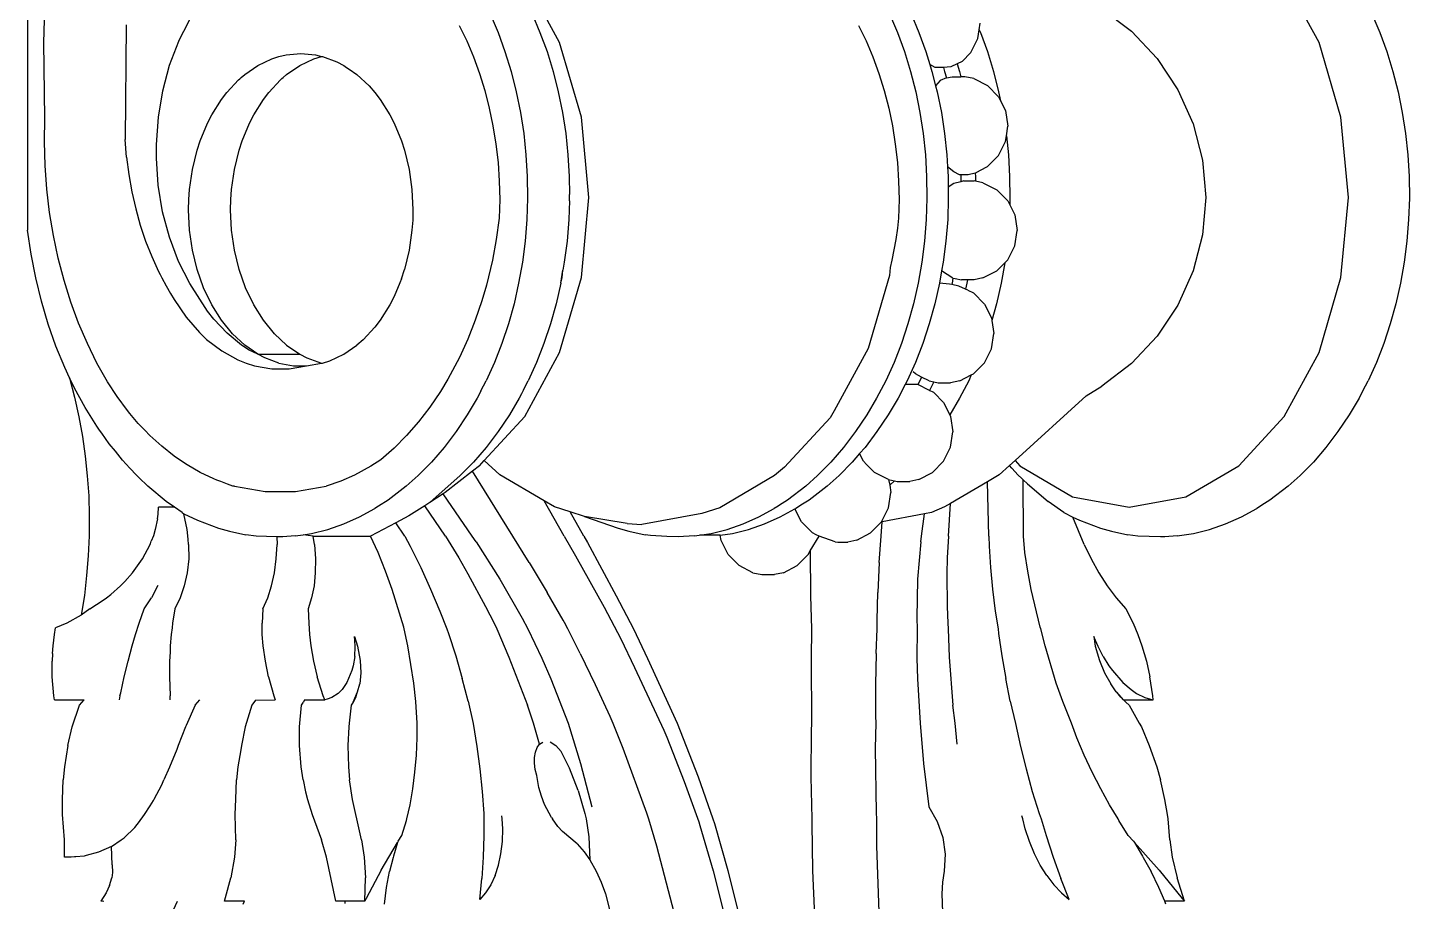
# Model space of a CAD drawing. Extents: x -1563 to 1637, y -685 to 815.
# Drawn here: x 581.1 to 729.6, y 34.6 to 128.5 of the extents above; entities that cross this region are included whole.
import ezdxf

# ---------------------------------------------------------------- set-up
doc = ezdxf.new("R2010")
doc.units = 0
doc.header["$MEASUREMENT"] = 0
doc.layers.get('0').update_dxf_attribs({"linetype": 'CONTINUOUS'})

msp = doc.modelspace()

# ---------------------------------------------------------------- linework, layer by layer
at = {"color": 22}
for p, q in [((581.06, 147.24), (581.06, 106.78)), ((582.8, 126.95), (583.05, 135.07)), ((638.25, 126.94), (634.51, 133.84)), ((719.89, 126.94), (716.15, 133.84)), ((597.86, 128.16), (598.53, 129.48)), ((630.78, 130.03), (631.63, 128.03)), ((635.3, 130.03), (636.14, 128.03)), ((673.72, 130.03), (674.57, 128.03)), ((676.03, 130.03), (676.87, 128.03)), ((696.53, 130.57), (699.74, 128.15)), ((725.58, 130.03), (726.43, 128.03)), ((591.66, 128.86), (591.55, 116.5)), ((597.58, 127.61), (597.86, 128.16)), ((627.46, 128.77), (628.27, 127.11)), ((631.63, 128.03), (632.38, 125.97)), ((636.14, 128.03), (636.9, 125.97)), ((670.4, 128.77), (671.21, 127.11)), ((674.57, 128.03), (675.32, 125.97)), ((676.87, 128.03), (677.62, 125.97)), ((683.22, 127.37), (683.37, 128.32)), ((683.37, 128.32), (683.48, 129.03)), ((683.37, 128.32), (683.49, 128.03)), ((683.49, 128.03), (684.24, 125.97)), ((699.74, 128.15), (702.5, 125.22)), ((726.43, 128.03), (727.18, 125.97)), ((582.91, 118.82), (582.8, 126.95)), ((596.33, 124.51), (597.32, 127.09)), ((597.32, 127.09), (597.58, 127.61)), ((628.27, 127.11), (628.99, 125.39)), ((640.6, 118.91), (638.25, 126.94)), ((671.21, 127.11), (671.93, 125.39)), ((682.47, 125.87), (683.22, 127.37)), ((722.24, 118.91), (719.89, 126.94)), ((605.81, 124.47), (607.3, 125.18)), ((607.3, 125.18), (608.07, 125.43)), ((608.07, 125.43), (608.85, 125.61)), ((608.85, 125.61), (610.43, 125.75)), ((610.33, 124.47), (611.82, 125.18)), ((610.43, 125.75), (612, 125.61)), ((611.82, 125.18), (612.64, 125.44)), ((612, 125.61), (612.64, 125.44)), ((612.64, 125.44), (612.78, 125.43)), ((612.78, 125.43), (614.3, 124.86)), ((614.3, 124.86), (615.04, 124.47)), ((628.99, 125.39), (629.64, 123.61)), ((632.38, 125.97), (633.03, 123.83)), ((636.9, 125.97), (637.55, 123.83)), ((671.93, 125.39), (672.58, 123.61)), ((675.32, 125.97), (675.97, 123.83)), ((677.62, 125.97), (678.05, 124.57)), ((681.51, 124.91), (680.98, 124.64)), ((682.47, 125.87), (681.51, 124.91)), ((684.24, 125.97), (684.9, 123.83)), ((702.5, 125.22), (704.73, 121.87)), ((727.18, 125.97), (727.84, 123.83)), ((595.59, 121.76), (596.33, 124.51)), ((604.01, 123.17), (604.4, 123.5)), ((604.4, 123.5), (605.81, 124.47)), ((608.55, 123.19), (608.91, 123.5)), ((608.91, 123.5), (610.33, 124.47)), ((615.04, 124.47), (615.35, 124.26)), ((615.35, 124.26), (615.62, 124.07)), ((615.62, 124.07), (616.46, 123.5)), ((616.46, 123.5), (617.77, 122.28)), ((629.64, 123.61), (630.21, 121.77)), ((633.03, 123.83), (633.59, 121.65)), ((637.55, 123.83), (638.11, 121.65)), ((672.58, 123.61), (673.15, 121.77)), ((675.97, 123.83), (676.53, 121.65)), ((678.05, 124.57), (678.28, 123.83)), ((678.61, 124.24), (678.05, 124.57)), ((678.28, 123.83), (678.67, 122.3)), ((679.52, 124.24), (678.61, 124.24)), ((680.32, 124.32), (679.52, 124.24)), ((679.52, 124.24), (679.64, 123.83)), ((679.64, 123.83), (679.86, 123.15)), ((680.98, 124.64), (680.32, 124.32)), ((680.98, 124.64), (681.23, 123.83)), ((681.23, 123.83), (681.37, 123.27)), ((684.9, 123.83), (685.45, 121.65)), ((727.84, 123.83), (728.39, 121.65)), ((602.47, 121.58), (603.73, 122.92)), ((603.73, 122.92), (603.87, 123.05)), ((603.87, 123.05), (604.01, 123.17)), ((606.99, 121.58), (608.24, 122.92)), ((608.24, 122.92), (608.4, 123.06)), ((608.4, 123.06), (608.55, 123.19)), ((617.77, 122.28), (618.38, 121.58)), ((679.16, 122.87), (678.67, 122.3)), ((678.67, 122.3), (678.83, 121.65)), ((679.86, 123.15), (679.16, 122.87)), ((679.86, 123.15), (680.45, 123.27)), ((680.45, 123.27), (681.37, 123.27)), ((681.8, 123.27), (681.37, 123.27)), ((682.77, 123.07), (681.8, 123.27)), ((682.77, 123.07), (684.25, 122.31)), ((684.25, 122.31), (685.43, 121.12)), ((704.73, 121.87), (706.37, 118.19)), ((595.12, 118.91), (595.59, 121.76)), ((600.86, 119.18), (601.9, 120.83)), ((601.9, 120.83), (602.47, 121.58)), ((605.37, 119.18), (606.41, 120.83)), ((606.41, 120.83), (606.99, 121.58)), ((618.38, 121.58), (618.95, 120.83)), ((618.95, 120.83), (619.99, 119.18)), ((630.21, 121.77), (630.69, 119.89)), ((633.59, 121.65), (634.04, 119.41)), ((638.11, 121.65), (638.56, 119.41)), ((673.15, 121.77), (673.63, 119.89)), ((676.53, 121.65), (676.98, 119.41)), ((678.83, 121.65), (679.29, 119.41)), ((685.43, 121.12), (685.65, 120.68)), ((685.45, 121.65), (685.65, 120.68)), ((685.65, 120.68), (686.18, 119.62)), ((728.39, 121.65), (728.84, 119.41)), ((594.91, 115.99), (595.12, 118.91)), ((600.4, 118.29), (600.86, 119.18)), ((604.91, 118.29), (605.37, 119.18)), ((619.99, 119.18), (620.45, 118.29)), ((630.69, 119.89), (631.09, 117.97)), ((634.04, 119.41), (634.39, 117.15)), ((638.56, 119.41), (638.91, 117.15)), ((641.41, 110.29), (640.6, 118.91)), ((673.63, 119.89), (674.03, 117.97)), ((676.98, 119.41), (677.33, 117.15)), ((679.29, 119.41), (679.63, 117.15)), ((686.18, 119.62), (686.44, 117.95)), ((723.05, 110.29), (722.24, 118.91)), ((728.84, 119.41), (729.19, 117.15)), ((582.87, 116.27), (582.91, 118.82)), ((599.61, 116.38), (600.4, 118.29)), ((604.13, 116.38), (604.91, 118.29)), ((620.45, 118.29), (621.24, 116.38)), ((631.09, 117.97), (631.4, 116.02)), ((674.03, 117.97), (674.34, 116.02)), ((686.28, 116.91), (686.44, 117.95)), ((706.37, 118.19), (707.38, 114.3)), ((582.94, 113.73), (582.87, 116.27)), ((591.7, 114.61), (591.55, 116.5)), ((594.91, 114.52), (594.91, 115.99)), ((599.28, 115.38), (599.61, 116.38)), ((603.8, 115.38), (604.13, 116.38)), ((621.24, 116.38), (621.57, 115.38)), ((631.4, 116.02), (631.63, 114.04)), ((634.39, 117.15), (634.63, 114.85)), ((638.91, 117.15), (639.15, 114.85)), ((674.34, 116.02), (674.57, 114.04)), ((677.33, 117.15), (677.57, 114.85)), ((679.63, 117.15), (679.88, 114.85)), ((685.43, 114.79), (686.18, 116.29)), ((686.18, 116.29), (686.28, 116.91)), ((686.28, 116.91), (686.5, 114.85)), ((729.19, 117.15), (729.44, 114.85)), ((591.7, 114.61), (591.94, 112.74)), ((595.11, 111.61), (594.91, 114.52)), ((598.78, 113.3), (599.28, 115.38)), ((603.29, 113.3), (603.8, 115.38)), ((621.57, 115.38), (622.08, 113.3)), ((634.63, 114.85), (634.77, 112.54)), ((639.15, 114.85), (639.29, 112.54)), ((677.57, 114.85), (677.71, 112.54)), ((679.88, 114.85), (679.95, 113.57)), ((684.25, 113.6), (685.43, 114.79)), ((686.5, 114.85), (686.63, 112.54)), ((729.44, 114.85), (729.57, 112.54)), ((583.12, 111.19), (582.94, 113.73)), ((598.47, 111.15), (598.78, 113.3)), ((602.98, 111.15), (603.29, 113.3)), ((622.08, 113.3), (622.38, 111.15)), ((631.63, 114.04), (631.76, 112.05)), ((674.57, 114.04), (674.7, 112.05)), ((679.95, 113.57), (680.01, 112.54)), ((680.63, 113.05), (679.95, 113.57)), ((681.25, 112.71), (680.63, 113.05)), ((682.92, 112.91), (682.17, 112.71)), ((682.92, 112.91), (683.51, 113.22)), ((682.92, 112.91), (682.96, 112.54)), ((683.51, 113.22), (684.25, 113.6)), ((707.38, 114.3), (707.71, 110.29)), ((591.94, 112.74), (592.26, 110.89)), ((595.58, 108.75), (595.11, 111.61)), ((631.76, 112.05), (631.81, 110.05)), ((634.77, 112.54), (634.8, 110.22)), ((639.29, 112.54), (639.31, 110.61)), ((674.7, 112.05), (674.75, 110.05)), ((677.71, 112.54), (677.74, 110.22)), ((680.01, 112.54), (680.03, 111.38)), ((680.63, 111.8), (680.03, 111.38)), ((681.39, 111.97), (680.63, 111.8)), ((681.37, 112.71), (681.25, 112.71)), ((682.17, 112.71), (681.37, 112.71)), ((681.37, 112.71), (681.38, 112.54)), ((681.38, 112.54), (681.39, 111.97)), ((681.7, 112.07), (681.39, 111.97)), ((681.7, 112.07), (682.8, 112.07)), ((682.97, 112.03), (682.8, 112.07)), ((682.96, 112.54), (682.97, 112.03)), ((683.76, 111.86), (682.97, 112.03)), ((683.76, 111.86), (685.25, 111.1)), ((686.63, 112.54), (686.66, 110.22)), ((729.57, 112.54), (729.6, 110.22)), ((583.42, 108.68), (583.12, 111.19)), ((592.26, 110.89), (592.68, 109.08)), ((598.37, 108.95), (598.39, 110.05)), ((598.39, 110.05), (598.47, 111.15)), ((602.88, 108.95), (602.91, 110.05)), ((602.91, 110.05), (602.98, 111.15)), ((622.38, 111.15), (622.49, 108.95)), ((631.81, 110.05), (631.76, 108.06)), ((634.8, 110.22), (634.72, 107.91)), ((639.33, 110.26), (639.31, 110.61)), ((639.31, 109.91), (639.33, 110.26)), ((640.6, 101.67), (641.41, 110.29)), ((674.75, 110.05), (674.7, 108.06)), ((677.74, 110.22), (677.66, 107.91)), ((680.04, 110.22), (679.97, 107.91)), ((680.03, 111.38), (680.04, 110.22)), ((685.25, 111.1), (686.42, 109.91)), ((686.66, 110.22), (686.64, 109.48)), ((707.71, 110.29), (707.38, 106.28)), ((722.24, 101.67), (723.05, 110.29)), ((729.6, 110.22), (729.52, 107.91)), ((583.83, 106.19), (583.42, 108.68)), ((592.68, 109.08), (593.17, 107.31)), ((596.32, 106), (595.58, 108.75)), ((598.47, 106.76), (598.37, 108.95)), ((602.98, 106.76), (602.88, 108.95)), ((622.49, 108.95), (622.46, 107.86)), ((639.31, 109.91), (639.24, 107.91)), ((686.42, 109.91), (686.64, 109.48)), ((686.64, 109.48), (687.18, 108.41)), ((593.17, 107.31), (593.75, 105.59)), ((622.46, 107.86), (622.38, 106.76)), ((631.76, 108.06), (631.45, 105.78)), ((634.72, 107.91), (634.54, 105.6)), ((639.24, 107.91), (639.05, 105.6)), ((674.56, 106.98), (674.39, 105.78)), ((674.7, 108.06), (674.56, 106.98)), ((677.66, 107.91), (677.48, 105.6)), ((679.97, 107.91), (679.78, 105.6)), ((687.18, 108.41), (687.44, 106.75)), ((729.52, 107.91), (729.34, 105.6)), ((581.44, 104.18), (581.06, 106.78)), ((584.35, 103.75), (583.83, 106.19)), ((593.75, 105.59), (594.41, 103.92)), ((597.3, 103.41), (596.32, 106)), ((598.78, 104.61), (598.47, 106.76)), ((603.29, 104.61), (602.98, 106.76)), ((622.38, 106.76), (622.08, 104.61)), ((631.45, 105.78), (631.03, 103.54)), ((634.54, 105.6), (634.25, 103.32)), ((639.05, 105.6), (638.76, 103.32)), ((674.39, 105.78), (673.97, 103.54)), ((677.48, 105.6), (677.19, 103.32)), ((679.78, 105.6), (679.49, 103.32)), ((687.18, 105.09), (687.44, 106.75)), ((707.38, 106.28), (706.37, 102.38)), ((729.34, 105.6), (729.05, 103.32)), ((581.93, 101.63), (581.44, 104.18)), ((599.28, 102.53), (598.78, 104.61)), ((603.8, 102.53), (603.29, 104.61)), ((622.08, 104.61), (621.57, 102.53)), ((686.42, 103.59), (687.18, 105.09)), ((584.98, 101.36), (584.35, 103.75)), ((594.41, 103.92), (595.14, 102.32)), ((598.51, 101.02), (597.3, 103.41)), ((599.98, 100.56), (599.28, 102.53)), ((604.5, 100.56), (603.8, 102.53)), ((621.24, 101.52), (621.57, 102.53)), ((631.03, 103.54), (630.38, 100.87)), ((634.25, 103.32), (633.85, 101.07)), ((638.76, 103.32), (638.61, 102.47)), ((673.78, 102.74), (673.7, 101.89)), ((673.97, 103.54), (673.78, 102.74)), ((677.19, 103.32), (676.79, 101.07)), ((679.49, 103.32), (679.32, 102.38)), ((685.25, 102.4), (686.1, 103.26)), ((686.1, 103.26), (685.71, 101.07)), ((686.1, 103.26), (686.42, 103.59)), ((729.05, 103.32), (728.65, 101.07)), ((582.54, 99.12), (581.93, 101.63)), ((585.71, 99.03), (584.98, 101.36)), ((595.14, 102.32), (595.31, 101.99)), ((595.31, 101.99), (595.49, 101.65)), ((595.49, 101.65), (595.95, 100.78)), ((600.41, 98.05), (598.51, 101.02)), ((621.07, 101.12), (620.45, 99.62)), ((621.24, 101.52), (621.07, 101.12)), ((633.85, 101.07), (633.35, 98.85)), ((638.37, 101.08), (637.87, 98.85)), ((638.25, 93.63), (640.6, 101.67)), ((638.37, 101.08), (638.61, 102.47)), ((638.37, 101.08), (638.54, 101.67)), ((638.54, 101.67), (638.61, 102.47)), ((673.7, 101.89), (671.41, 94.06)), ((676.79, 101.07), (676.29, 98.85)), ((679.09, 101.07), (678.59, 98.85)), ((679.32, 102.38), (679.09, 101.07)), ((680.15, 100.98), (679.09, 101.07)), ((680.52, 101.62), (679.32, 102.38)), ((680.46, 101.07), (680.43, 100.92)), ((680.52, 101.62), (680.46, 101.07)), ((680.52, 101.62), (680.77, 101.57)), ((680.77, 101.57), (681.45, 101.43)), ((682.11, 101.43), (681.45, 101.43)), ((682.04, 101.07), (681.9, 100.43)), ((682.11, 101.43), (682.04, 101.07)), ((682.8, 101.43), (682.11, 101.43)), ((683.76, 101.63), (682.8, 101.43)), ((683.76, 101.63), (685.25, 102.4)), ((685.71, 101.07), (685.21, 98.85)), ((706.37, 102.38), (704.73, 98.71)), ((719.89, 93.63), (722.24, 101.67)), ((728.65, 101.07), (728.15, 98.85)), ((595.95, 100.78), (596.44, 99.97)), ((596.44, 99.97), (596.82, 99.32)), ((600.86, 98.73), (599.98, 100.56)), ((605.37, 98.73), (604.5, 100.56)), ((620.45, 99.62), (619.99, 98.73)), ((630.38, 100.87), (629.9, 99.18)), ((680.43, 100.92), (680.15, 100.98)), ((681.18, 100.74), (680.43, 100.92)), ((681.9, 100.43), (681.18, 100.74)), ((681.9, 100.43), (681.89, 100.41)), ((682.15, 100.33), (681.9, 100.43)), ((682.15, 100.33), (682.74, 100.02)), ((682.74, 100.02), (683.92, 98.83)), ((583.26, 96.67), (582.54, 99.12)), ((586.55, 96.76), (585.71, 99.03)), ((596.82, 99.32), (598.1, 97.43)), ((601.08, 97.2), (600.41, 98.05)), ((601.9, 97.08), (600.86, 98.73)), ((606.41, 97.08), (605.37, 98.73)), ((619.99, 98.73), (618.95, 97.08)), ((629.9, 99.18), (629.19, 97.08)), ((633.35, 98.85), (632.75, 96.69)), ((637.87, 98.85), (637.27, 96.69)), ((676.29, 98.85), (675.69, 96.69)), ((678.59, 98.85), (677.99, 96.69)), ((683.92, 98.83), (684.67, 97.33)), ((685.21, 98.85), (684.71, 97.06)), ((704.73, 98.71), (702.5, 95.36)), ((728.15, 98.85), (727.55, 96.69)), ((584.1, 94.3), (583.26, 96.67)), ((587.49, 94.57), (586.55, 96.76)), ((598.1, 97.43), (599.53, 95.76)), ((602.51, 95.68), (601.08, 97.2)), ((603.08, 95.63), (601.9, 97.08)), ((607.6, 95.63), (606.41, 97.08)), ((618.95, 97.08), (618.38, 96.33)), ((629.19, 97.08), (628.39, 95.05)), ((632.75, 96.69), (632.05, 94.59)), ((637.27, 96.69), (636.57, 94.59)), ((675.69, 96.69), (674.99, 94.59)), ((677.99, 96.69), (677.3, 94.59)), ((684.67, 97.33), (684.71, 97.06)), ((684.71, 97.06), (684.93, 95.67)), ((727.55, 96.69), (726.85, 94.59)), ((599.53, 95.76), (600.3, 95.03)), ((604.07, 94.41), (602.51, 95.68)), ((604.4, 94.41), (603.08, 95.63)), ((607.6, 95.63), (608.91, 94.41)), ((618.38, 96.33), (617.13, 94.99)), ((684.67, 94.01), (684.93, 95.67)), ((702.5, 95.36), (699.74, 92.43)), ((585.05, 92), (584.1, 94.3)), ((588.52, 92.47), (587.49, 94.57)), ((600.3, 95.03), (601.93, 93.78)), ((601.93, 93.78), (603.67, 92.82)), ((604.89, 93.88), (604.07, 94.41)), ((605.81, 93.44), (604.4, 94.41)), ((605.81, 93.44), (604.89, 93.88)), ((608.91, 94.41), (610.33, 93.44)), ((615.04, 93.44), (616.46, 94.41)), ((617.13, 94.99), (616.46, 94.41)), ((628.39, 95.05), (627.49, 93.09)), ((632.05, 94.59), (631.26, 92.55)), ((634.51, 86.73), (638.25, 93.63)), ((636.57, 94.59), (635.77, 92.55)), ((671.41, 94.06), (667.76, 87.34)), ((674.99, 94.59), (674.2, 92.55)), ((677.3, 94.59), (676.5, 92.55)), ((683.92, 92.51), (684.67, 94.01)), ((716.15, 86.73), (719.89, 93.63)), ((726.85, 94.59), (726.06, 92.55)), ((589.64, 90.46), (588.52, 92.47)), ((603.67, 92.82), (604.56, 92.46)), ((604.56, 92.46), (605.47, 92.17)), ((605.47, 92.17), (607.32, 91.85)), ((605.81, 93.44), (610.33, 93.44)), ((606.55, 93.05), (605.81, 93.44)), ((608.07, 92.48), (606.55, 93.05)), ((608.07, 92.48), (609.64, 92.19)), ((609.19, 91.85), (611.04, 92.18)), ((609.64, 92.19), (611.04, 92.18)), ((610.33, 93.44), (611.07, 93.05)), ((611.04, 92.18), (612.64, 92.47)), ((611.07, 93.05), (612.64, 92.47)), ((612.64, 92.47), (612.78, 92.48)), ((612.78, 92.48), (613.55, 92.73)), ((613.55, 92.73), (615.04, 93.44)), ((627.49, 93.09), (626.24, 90.75)), ((631.26, 92.55), (630.37, 90.58)), ((635.77, 92.55), (634.89, 90.58)), ((674.2, 92.55), (673.31, 90.58)), ((676.5, 92.55), (675.61, 90.58)), ((682.74, 91.32), (683.92, 92.51)), ((699.74, 92.43), (696.53, 90)), ((726.06, 92.55), (725.17, 90.58)), ((585.58, 90.88), (585.05, 92)), ((585.58, 90.88), (586.12, 88.8)), ((586.1, 89.79), (585.58, 90.88)), ((607.32, 91.85), (609.19, 91.85)), ((626.24, 90.75), (625.45, 89.44)), ((676.5, 91.32), (676.27, 91.55)), ((677.16, 90.98), (676.5, 91.32)), ((677.16, 90.98), (676.98, 90.58)), ((677.98, 90.56), (677.16, 90.98)), ((681.26, 90.56), (682.51, 91.2)), ((682.51, 91.2), (682.23, 90.58)), ((682.51, 91.2), (682.74, 91.32)), ((587.25, 87.69), (586.1, 89.79)), ((590.68, 88.88), (589.64, 90.46)), ((625.45, 89.44), (624.31, 87.75)), ((629.8, 89.5), (629.6, 89.11)), ((629.8, 89.5), (630.37, 90.58)), ((634.14, 89.16), (633.91, 88.71)), ((634.37, 89.6), (634.14, 89.16)), ((634.37, 89.6), (634.89, 90.58)), ((673.31, 90.58), (672.33, 88.71)), ((675.4, 90.18), (674.64, 88.71)), ((675.61, 90.58), (675.4, 90.18)), ((676.77, 90.18), (675.4, 90.18)), ((676.98, 90.58), (676.77, 90.18)), ((678.01, 89.53), (676.77, 90.18)), ((677.98, 90.56), (678.49, 90.45)), ((678.01, 89.53), (677.99, 89.49)), ((678.49, 90.45), (678.01, 89.53)), ((678.47, 89.3), (678.01, 89.53)), ((678.47, 89.3), (679.51, 88.24)), ((678.49, 90.45), (678.94, 90.35)), ((678.94, 90.35), (680.29, 90.35)), ((681.26, 90.56), (680.29, 90.35)), ((682.23, 90.58), (681.25, 88.71)), ((694.86, 88.94), (696.53, 90)), ((724.61, 89.5), (724.4, 89.11)), ((724.61, 89.5), (725.17, 90.58)), ((586.12, 88.8), (586.58, 86.71)), ((588.49, 85.69), (587.25, 87.69)), ((591.79, 87.38), (590.68, 88.88)), ((624.31, 87.75), (623.09, 86.17)), ((629.39, 88.71), (628.33, 86.92)), ((629.6, 89.11), (629.39, 88.71)), ((633.91, 88.71), (632.85, 86.92)), ((672.33, 88.71), (671.27, 86.92)), ((674.64, 88.71), (673.57, 86.92)), ((679.51, 88.24), (680.19, 86.92)), ((681.25, 88.71), (680.19, 86.92)), ((687.21, 81.99), (694.86, 88.94)), ((724.2, 88.71), (723.13, 86.92)), ((724.4, 89.11), (724.2, 88.71)), ((586.58, 86.71), (586.96, 84.6)), ((592.06, 87.05), (591.79, 87.38)), ((592.96, 86), (592.06, 87.05)), ((623.09, 86.17), (621.81, 84.69)), ((628.33, 86.92), (627.13, 85.11)), ((630.14, 81.99), (634.51, 86.73)), ((632.85, 86.92), (631.64, 85.11)), ((667.32, 86.6), (662.42, 81.28)), ((667.76, 87.34), (667.32, 86.6)), ((671.27, 86.92), (670.07, 85.11)), ((673.57, 86.92), (672.37, 85.11)), ((680.19, 86.92), (680.27, 86.74)), ((680.27, 86.74), (680.53, 85.08)), ((711.27, 81.44), (716.15, 86.73)), ((723.13, 86.92), (721.93, 85.11)), ((588.78, 85.28), (588.49, 85.69)), ((589.03, 84.94), (588.78, 85.28)), ((589.83, 83.81), (589.03, 84.94)), ((593.65, 85.27), (592.96, 86)), ((594.19, 84.7), (593.65, 85.27)), ((594.19, 84.7), (595.48, 83.53)), ((621.81, 84.69), (620.46, 83.33)), ((627.13, 85.11), (625.84, 83.41)), ((631.64, 85.11), (630.36, 83.41)), ((670.07, 85.11), (668.78, 83.41)), ((672.37, 85.11), (671.09, 83.41)), ((680.27, 83.42), (680.53, 85.08)), ((721.93, 85.11), (720.64, 83.41)), ((586.96, 84.6), (587.26, 82.47)), ((590.5, 82.99), (589.83, 83.81)), ((596.81, 82.46), (595.48, 83.53)), ((620.46, 83.33), (619.05, 82.09)), ((625.84, 83.41), (624.48, 81.83)), ((630.36, 83.41), (629, 81.83)), ((668.78, 83.41), (667.42, 81.83)), ((671.09, 83.41), (670.5, 82.74)), ((679.51, 81.92), (680.27, 83.42)), ((720.64, 83.41), (719.28, 81.83)), ((587.26, 82.47), (587.48, 80.34)), ((591.25, 82.05), (590.5, 82.99)), ((592.04, 81.19), (591.25, 82.05)), ((597.61, 81.92), (596.81, 82.46)), ((598.2, 81.53), (597.61, 81.92)), ((619.05, 82.09), (617.96, 81.39)), ((624.48, 81.83), (623.05, 80.38)), ((629, 81.83), (627.56, 80.38)), ((629.63, 81.44), (630.14, 81.99)), ((631.83, 80.45), (630.14, 81.99)), ((667.42, 81.83), (665.99, 80.38)), ((669.72, 81.83), (668.29, 80.38)), ((670.5, 82.74), (669.72, 81.83)), ((670.92, 81.92), (670.5, 82.74)), ((671.26, 81.57), (670.92, 81.92)), ((678.34, 80.73), (679.51, 81.92)), ((686.61, 81.45), (687.21, 81.99)), ((687.21, 81.99), (687.72, 81.44)), ((719.28, 81.83), (717.85, 80.38)), ((587.48, 80.34), (587.63, 78.2)), ((592.75, 80.42), (592.04, 81.19)), ((593.09, 80.1), (592.75, 80.42)), ((599.62, 80.71), (598.2, 81.53)), ((601.08, 80.02), (599.62, 80.71)), ((616.22, 80.43), (614.75, 79.79)), ((617.96, 81.39), (616.22, 80.43)), ((623.05, 80.38), (621.77, 79.25)), ((627.56, 80.38), (624.29, 77.49)), ((628.88, 80.85), (625.96, 78.57)), ((629.63, 81.44), (628.88, 80.85)), ((633.22, 73.88), (628.88, 80.85)), ((636.58, 77.67), (631.83, 80.45)), ((661.35, 80.38), (655.46, 76.93)), ((662.42, 81.28), (661.35, 80.38)), ((665.99, 80.38), (664.71, 79.25)), ((668.29, 80.38), (667.01, 79.25)), ((672.09, 80.73), (671.26, 81.57)), ((673.61, 79.96), (672.09, 80.73)), ((676.86, 79.96), (678.34, 80.73)), ((685.51, 80.45), (684.25, 79.71)), ((685.51, 80.45), (686.61, 81.45)), ((686.85, 81.19), (686.61, 81.45)), ((687.55, 80.42), (686.85, 81.19)), ((687.89, 80.1), (687.55, 80.42)), ((687.72, 81.44), (693.4, 78.11)), ((705.59, 78.11), (711.27, 81.44)), ((717.85, 80.38), (716.57, 79.25)), ((593.26, 79.93), (593.09, 80.1)), ((593.74, 79.48), (593.26, 79.93)), ((593.98, 79.25), (593.74, 79.48)), ((595.96, 77.59), (593.98, 79.25)), ((601.4, 79.9), (601.08, 80.02)), ((601.63, 79.81), (601.4, 79.9)), ((601.82, 79.74), (601.63, 79.81)), ((602.56, 79.45), (601.82, 79.74)), ((603.14, 79.25), (602.56, 79.45)), ((603.31, 79.25), (603.14, 79.25)), ((603.31, 79.25), (606.6, 78.68)), ((609.87, 78.68), (613.14, 79.25)), ((614.75, 79.79), (613.14, 79.25)), ((621.77, 79.25), (619.82, 77.75)), ((664.71, 79.25), (662.76, 77.75)), ((667.01, 79.25), (665.07, 77.75)), ((673.61, 79.96), (673.74, 79.35)), ((673.61, 79.96), (674.27, 79.82)), ((674.27, 79.82), (673.74, 79.35)), ((673.74, 79.35), (673.86, 78.56)), ((674.27, 79.82), (674.54, 79.76)), ((674.54, 79.76), (675.89, 79.76)), ((676.86, 79.96), (675.89, 79.76)), ((684.25, 79.71), (680.26, 77.38)), ((684.41, 73.88), (684.25, 79.71)), ((688.07, 79.93), (687.89, 80.1)), ((688.11, 73.88), (688.07, 79.93)), ((688.54, 79.48), (688.07, 79.93)), ((688.54, 79.48), (690.76, 77.59)), ((716.57, 79.25), (714.62, 77.75)), ((587.63, 78.2), (587.69, 76.06)), ((596.84, 76.98), (595.96, 77.59)), ((606.6, 78.68), (609.87, 78.68)), ((619.82, 77.75), (618.8, 77.1)), ((624.29, 77.49), (623.75, 77.14)), ((625.75, 78.43), (624.29, 77.49)), ((625.96, 78.57), (625.75, 78.43)), ((628.87, 73.88), (625.75, 78.43)), ((638.75, 73.88), (636.58, 77.67)), ((637.71, 77.01), (636.58, 77.67)), ((662.76, 77.75), (661.89, 77.19)), ((665.07, 77.75), (664.19, 77.19)), ((673.6, 76.9), (673.86, 78.56)), ((680.26, 77.38), (679.64, 77.01)), ((680.05, 73.88), (680.26, 77.38)), ((692.46, 76.4), (690.76, 77.59)), ((693.4, 78.11), (699.49, 76.98)), ((699.49, 76.98), (705.59, 78.11)), ((714.62, 77.75), (713.75, 77.19)), ((587.69, 76.06), (587.68, 73.91)), ((595.04, 75.73), (595.1, 76.22)), ((595.1, 76.22), (595.14, 76.98)), ((596.84, 76.98), (595.14, 76.98)), ((597.66, 76.4), (596.84, 76.98)), ((597.66, 76.4), (597.86, 76.26)), ((598.21, 74.59), (597.86, 76.26)), ((597.86, 76.26), (599.33, 75.58)), ((615.05, 75.2), (616.74, 75.94)), ((616.74, 75.94), (618.39, 76.83)), ((618.8, 77.1), (618.39, 76.83)), ((622.05, 76.04), (620.65, 75.31)), ((623.75, 77.14), (622.05, 76.04)), ((625.98, 73.88), (623.75, 77.14)), ((639.4, 76.48), (637.71, 77.01)), ((640.87, 73.88), (639.4, 76.48)), ((640.94, 76), (639.4, 76.48)), ((640.94, 76), (644.53, 74.72)), ((645.53, 75.23), (640.94, 76)), ((653.53, 76.31), (647.09, 75.11)), ((655.46, 76.93), (653.53, 76.31)), ((657.99, 75.2), (659.68, 75.94)), ((659.68, 75.94), (661.33, 76.83)), ((660.29, 75.2), (661.98, 75.94)), ((661.74, 77.1), (661.33, 76.83)), ((661.89, 77.19), (661.74, 77.1)), ((661.98, 75.94), (663.55, 76.79)), ((663.55, 76.79), (663.63, 76.83)), ((664.25, 75.4), (663.55, 76.79)), ((664.04, 77.1), (663.63, 76.83)), ((664.19, 77.19), (664.04, 77.1)), ((672.86, 75.41), (673.6, 76.9)), ((677.49, 76.28), (672.93, 75.42)), ((677.16, 73.88), (677.49, 76.28)), ((678.23, 76.42), (677.49, 76.28)), ((679.64, 77.01), (678.23, 76.42)), ((692.46, 76.4), (693.44, 75.92)), ((694.64, 72.98), (693.44, 75.92)), ((693.44, 75.92), (694.13, 75.58)), ((709.85, 75.2), (711.54, 75.94)), ((711.54, 75.94), (713.19, 76.83)), ((713.6, 77.1), (713.19, 76.83)), ((713.75, 77.19), (713.6, 77.1)), ((594.78, 74.59), (594.58, 73.91)), ((595.04, 75.73), (594.78, 74.59)), ((598.32, 73.54), (598.21, 74.59)), ((599.33, 75.58), (601.59, 74.72)), ((601.59, 74.72), (602.76, 74.39)), ((602.76, 74.39), (604.52, 74.02)), ((611.59, 74.17), (613.33, 74.59)), ((613.33, 74.59), (615.05, 75.2)), ((620.65, 75.31), (617.93, 73.88)), ((621.63, 73.88), (620.65, 75.31)), ((644.53, 74.72), (645.7, 74.39)), ((645.53, 75.23), (647.09, 75.11)), ((645.7, 74.39), (647.46, 74.02)), ((654.53, 74.17), (656.27, 74.59)), ((656.27, 74.59), (657.99, 75.2)), ((656.83, 74.17), (658.57, 74.59)), ((658.57, 74.59), (660.29, 75.2)), ((665.43, 74.21), (664.25, 75.4)), ((671.67, 74.21), (672.86, 75.41)), ((672.82, 73.88), (672.93, 75.42)), ((672.93, 75.42), (672.86, 75.41)), ((694.13, 75.58), (696.39, 74.72)), ((696.39, 74.72), (697.57, 74.39)), ((697.57, 74.39), (699.32, 74.02)), ((706.39, 74.17), (708.13, 74.59)), ((708.13, 74.59), (709.85, 75.2)), ((587.68, 73.91), (587.58, 71.77)), ((593.41, 71.42), (594.22, 72.98)), ((594.22, 72.98), (594.36, 73.34)), ((594.58, 73.91), (594.36, 73.34)), ((598.37, 72.98), (598.32, 73.54)), ((598.37, 72.98), (598.38, 71.42)), ((605.62, 73.88), (604.52, 74.02)), ((607.86, 73.79), (605.62, 73.88)), ((607.79, 71.42), (607.88, 72.98)), ((608.05, 73.78), (607.86, 73.79)), ((607.86, 73.79), (607.88, 72.98)), ((608.5, 73.81), (608.05, 73.78)), ((609.82, 73.91), (608.5, 73.81)), ((609.82, 73.91), (610.67, 74.03)), ((610.67, 74.03), (611.59, 74.17)), ((611.76, 73.88), (610.67, 74.03)), ((611.89, 72.98), (611.76, 73.88)), ((611.76, 73.88), (617.93, 73.88)), ((611.89, 72.98), (612, 71.42)), ((618.73, 72.1), (617.93, 73.88)), ((621.63, 73.88), (622.19, 72.79)), ((622.19, 72.79), (623.32, 70.5)), ((625.98, 73.88), (627.41, 71.55)), ((629.29, 73.27), (628.87, 73.88)), ((629.29, 73.27), (631.84, 69.26)), ((634.99, 71.03), (633.22, 73.88)), ((638.75, 73.88), (639.97, 71.77)), ((640.87, 73.88), (641.26, 73.18)), ((641.26, 73.18), (644.35, 67.46)), ((648.03, 73.93), (647.46, 74.02)), ((649.79, 73.83), (648.03, 73.93)), ((650.99, 73.78), (649.79, 73.83)), ((652.76, 73.91), (650.99, 73.78)), ((652.76, 73.91), (654.53, 74.17)), ((655.53, 73.98), (653.32, 73.98)), ((655.53, 73.98), (656.83, 74.17)), ((655.62, 73.39), (655.53, 73.98)), ((656.37, 71.89), (655.62, 73.39)), ((665.17, 72.28), (666.17, 73.88)), ((665.82, 74.01), (665.43, 74.21)), ((666.17, 73.88), (665.82, 74.01)), ((667.88, 73.26), (666.17, 73.88)), ((667.88, 73.26), (668.16, 73.24)), ((668.16, 73.24), (669.23, 73.24)), ((670.19, 73.44), (669.23, 73.24)), ((670.19, 73.44), (671.67, 74.21)), ((672.61, 71.03), (672.82, 73.88)), ((677.08, 73.27), (676.74, 69.26)), ((677.08, 73.27), (677.16, 73.88)), ((680.05, 73.88), (679.91, 71.55)), ((684.41, 73.88), (684.44, 72.79)), ((684.44, 72.79), (684.58, 70.5)), ((688.28, 72.1), (688.11, 73.88)), ((694.64, 72.98), (695.39, 71.42)), ((700.42, 73.88), (699.32, 74.02)), ((702.86, 73.78), (700.42, 73.88)), ((703.3, 73.81), (702.86, 73.78)), ((704.63, 73.91), (703.3, 73.81)), ((704.63, 73.91), (706.39, 74.17)), ((587.58, 71.77), (587.41, 69.63)), ((592.35, 69.93), (593.41, 71.42)), ((598.38, 71.42), (598.22, 69.93)), ((607.6, 69.93), (607.79, 71.42)), ((612, 71.42), (611.98, 69.93)), ((619.52, 70.12), (618.73, 72.1)), ((627.41, 71.55), (628.4, 69.83)), ((639.97, 71.77), (643.03, 66.22)), ((657.55, 70.7), (656.37, 71.89)), ((663.8, 70.7), (664.97, 71.89)), ((664.97, 71.89), (665.17, 72.28)), ((665.17, 72.28), (665.22, 67.46)), ((679.91, 71.55), (679.87, 69.83)), ((688.58, 70.12), (688.28, 72.1)), ((695.39, 71.42), (696.22, 69.93)), ((591.51, 68.99), (592.35, 69.93)), ((598.22, 69.93), (597.9, 68.53)), ((607.29, 68.53), (607.6, 69.93)), ((611.98, 69.93), (611.85, 68.53)), ((620.24, 68.12), (619.52, 70.12)), ((623.32, 70.5), (624.38, 68.16)), ((628.4, 69.83), (630.3, 66.31)), ((634.99, 71.03), (636.91, 67.83)), ((659.03, 69.93), (657.55, 70.7)), ((659.03, 69.93), (660, 69.73)), ((662.31, 69.93), (661.35, 69.73)), ((662.31, 69.93), (663.8, 70.7)), ((672.61, 71.03), (672.46, 67.83)), ((679.87, 69.83), (679.9, 66.31)), ((684.58, 70.5), (684.8, 68.16)), ((688.96, 68.12), (688.58, 70.12)), ((696.22, 69.93), (697.13, 68.53)), ((587.41, 69.63), (587.16, 67.5)), ((590, 67.61), (591.04, 68.53)), ((591.04, 68.53), (591.51, 68.99)), ((595.07, 68.57), (594.37, 67.24)), ((597.9, 68.53), (597.46, 67.24)), ((606.87, 67.24), (607.29, 68.53)), ((611.85, 68.53), (611.59, 67.24)), ((631.84, 69.26), (634.24, 65.07)), ((660, 69.73), (661.35, 69.73)), ((676.74, 69.26), (676.64, 65.07)), ((697.13, 68.53), (698.1, 67.24)), ((587.16, 67.5), (586.83, 65.38)), ((587.75, 66.07), (589.18, 66.98)), ((589.18, 66.98), (589.53, 67.24)), ((589.53, 67.24), (590, 67.61)), ((593.59, 66.07), (594.37, 67.24)), ((597.46, 67.24), (596.88, 66.07)), ((606.36, 66.07), (606.87, 67.24)), ((611.59, 67.24), (611.22, 66.07)), ((621.49, 64.09), (620.24, 68.12)), ((624.38, 68.16), (625.39, 65.8)), ((638.63, 64.83), (636.91, 67.83)), ((644.35, 67.46), (646.19, 63.92)), ((665.22, 67.46), (665.33, 63.92)), ((672.39, 64.83), (672.46, 67.83)), ((684.8, 68.16), (685.09, 65.8)), ((689.93, 64.09), (688.96, 68.12)), ((698.1, 67.24), (699.12, 66.07)), ((586.83, 65.38), (585.28, 64.51)), ((587.75, 66.07), (586.83, 65.38)), ((593.05, 64.51), (593.59, 66.07)), ((596.88, 66.07), (596.64, 64.51)), ((606.36, 66.07), (606.26, 64.51)), ((611.22, 66.07), (611.28, 64.51)), ((625.39, 65.8), (626.13, 63.92)), ((630.3, 66.31), (631.21, 64.52)), ((643.03, 66.22), (644.83, 62.82)), ((679.9, 66.31), (679.98, 64.52)), ((685.09, 65.8), (685.39, 63.92)), ((699.12, 66.07), (699.91, 64.51)), ((583.94, 63.31), (584.06, 64)), ((585.28, 64.51), (584.06, 64)), ((592.67, 63.31), (593.05, 64.51)), ((596.6, 64.01), (596.5, 63.31)), ((596.64, 64.51), (596.6, 64.01)), ((606.29, 63.31), (606.26, 64.51)), ((611.28, 64.51), (611.34, 63.92)), ((611.34, 63.92), (611.38, 63.31)), ((621.53, 63.92), (621.49, 64.09)), ((621.93, 62.07), (621.53, 63.92)), ((626.13, 63.92), (626.31, 63.41)), ((631.21, 64.52), (631.49, 63.92)), ((631.49, 63.92), (632.81, 60.87)), ((634.24, 65.07), (634.83, 63.92)), ((634.83, 63.92), (636.35, 60.74)), ((638.77, 64.57), (638.63, 64.83)), ((639.13, 63.92), (638.77, 64.57)), ((640.47, 61.26), (639.13, 63.92)), ((646.19, 63.92), (647.71, 60.72)), ((665.33, 63.92), (665.29, 60.72)), ((672.27, 61.26), (672.39, 63.92)), ((672.38, 64.57), (672.39, 64.83)), ((672.39, 63.92), (672.38, 64.57)), ((676.64, 65.07), (676.68, 63.92)), ((676.68, 63.92), (676.64, 60.74)), ((679.98, 64.52), (680.02, 63.92)), ((680.02, 63.92), (680.12, 60.87)), ((685.39, 63.92), (685.44, 63.41)), ((689.98, 63.92), (689.93, 64.09)), ((690.44, 62.07), (689.98, 63.92)), ((699.91, 64.51), (700.17, 63.92)), ((700.17, 63.92), (700.42, 63.31)), ((583.8, 62.08), (583.94, 63.31)), ((592.31, 62.08), (592.67, 63.31)), ((596.5, 63.31), (596.4, 62.08)), ((606.39, 62.08), (606.29, 63.31)), ((611.38, 63.31), (611.52, 62.08)), ((616.22, 63.09), (616.54, 62.05)), ((616.24, 62.65), (616.22, 63.09)), ((616.28, 61.99), (616.24, 62.65)), ((626.31, 63.41), (627.08, 61)), ((644.83, 62.82), (646.32, 59.74)), ((685.44, 63.41), (685.79, 61)), ((695.86, 62.65), (695.68, 63.09)), ((695.68, 63.09), (695.84, 62.05)), ((696.13, 61.99), (695.86, 62.65)), ((700.42, 63.31), (700.85, 62.08)), ((583.75, 61.27), (583.7, 60.42)), ((583.75, 61.27), (583.8, 62.08)), ((591.86, 60.42), (592.31, 62.08)), ((596.38, 61.38), (596.32, 60.42)), ((596.4, 62.08), (596.38, 61.38)), ((606.62, 60.42), (606.39, 62.08)), ((611.52, 62.08), (611.8, 60.42)), ((616.23, 60.93), (616.07, 59.94)), ((616.23, 60.93), (616.28, 61.99)), ((616.54, 62.05), (616.82, 60.49)), ((622.58, 58.06), (621.93, 62.07)), ((627.08, 61), (627.78, 58.57)), ((640.47, 61.26), (642.09, 57.91)), ((672.27, 61.26), (672.21, 57.91)), ((685.79, 61), (686.21, 58.57)), ((691.65, 58.06), (690.44, 62.07)), ((695.84, 62.05), (696.28, 60.49)), ((696.67, 60.93), (696.13, 61.99)), ((696.67, 60.93), (697.29, 59.94)), ((700.85, 62.08), (701.33, 60.42)), ((583.71, 58.75), (583.7, 60.42)), ((591.45, 58.75), (591.86, 60.42)), ((596.32, 60.42), (596.31, 58.75)), ((606.96, 58.75), (606.62, 60.42)), ((611.8, 60.42), (612.2, 58.75)), ((615.91, 59.42), (615.39, 58.15)), ((616.07, 59.94), (615.91, 59.42)), ((616.82, 60.49), (616.88, 59.18)), ((632.81, 60.87), (634.79, 55.7)), ((636.35, 60.74), (637.31, 58.52)), ((646.32, 59.74), (649.46, 53.01)), ((647.71, 60.72), (650.88, 53.78)), ((665.29, 60.72), (665.33, 53.78)), ((676.64, 60.74), (676.71, 58.52)), ((680.12, 60.87), (680.53, 55.7)), ((696.28, 60.49), (696.83, 59.18)), ((697.29, 59.94), (697.69, 59.42)), ((697.69, 59.42), (698.8, 58.15)), ((701.33, 60.42), (701.71, 58.75)), ((583.88, 56.69), (583.71, 58.75)), ((591.07, 57.01), (591.45, 58.75)), ((596.31, 58.75), (596.37, 56.69)), ((606.96, 58.75), (607.53, 56.69)), ((612.85, 56.69), (612.2, 58.75)), ((615.39, 58.15), (614.87, 57.38)), ((616.54, 57.14), (616.76, 58)), ((616.88, 59.18), (616.76, 58)), ((622.8, 56.08), (622.58, 58.06)), ((628.42, 56.13), (627.78, 58.57)), ((637.31, 58.52), (639.19, 53.76)), ((676.71, 58.52), (677.03, 53.76)), ((686.7, 56.13), (686.21, 58.57)), ((692.35, 56.08), (691.65, 58.06)), ((696.83, 59.18), (697.5, 58)), ((698.1, 57.15), (697.5, 58)), ((698.8, 58.15), (699.68, 57.38)), ((702.02, 56.69), (701.71, 58.75)), ((583.94, 56.28), (583.88, 56.69)), ((590.99, 56.69), (590.9, 56.28)), ((590.99, 56.69), (591.07, 57.01)), ((596.4, 56.28), (596.37, 56.69)), ((607.53, 56.69), (607.67, 56.28)), ((613, 56.28), (612.85, 56.69)), ((613.77, 56.53), (613.26, 56.34)), ((614.46, 56.97), (613.77, 56.53)), ((614.87, 57.38), (614.46, 56.97)), ((616.06, 56.03), (616.54, 57.14)), ((616.36, 56.55), (616.06, 56.03)), ((616.36, 56.55), (616.54, 57.14)), ((642.09, 57.91), (643.66, 54.51)), ((672.21, 57.91), (672.21, 54.51)), ((698.15, 57.1), (698.1, 57.15)), ((698.88, 56.28), (698.15, 57.1)), ((698.57, 56.55), (698.15, 57.1)), ((698.57, 56.55), (698.88, 56.28)), ((699.68, 57.38), (700.28, 56.97)), ((700.28, 56.97), (701.17, 56.53)), ((701.17, 56.53), (701.76, 56.34)), ((702.06, 56.28), (702.02, 56.69)), ((583.94, 56.28), (587.14, 56.28)), ((585.86, 53.37), (586.65, 55.71)), ((586.65, 55.71), (587.14, 56.28)), ((599.06, 55.71), (598.1, 53.5)), ((599.06, 55.71), (599.57, 56.28)), ((605.15, 55.71), (604.45, 53.37)), ((605.56, 56.24), (605.15, 55.71)), ((605.56, 56.24), (607.67, 56.28)), ((610.28, 53.37), (610.5, 55.71)), ((610.5, 55.71), (610.72, 56.03)), ((610.84, 56.28), (610.72, 56.03)), ((610.84, 56.28), (613, 56.28)), ((613.26, 56.34), (613, 56.28)), ((615.85, 55.71), (615.64, 53.78)), ((616.06, 56.03), (615.85, 55.71)), ((622.93, 53.78), (622.8, 56.08)), ((628.42, 56.13), (628.97, 53.74)), ((635.43, 53.78), (634.79, 55.7)), ((680.78, 53.78), (680.53, 55.7)), ((686.7, 56.13), (687.26, 53.74)), ((693.29, 53.78), (692.35, 56.08)), ((699.11, 56.03), (698.88, 56.28)), ((698.88, 56.28), (702.06, 56.28)), ((699.11, 56.03), (699.47, 55.71)), ((699.47, 55.71), (700.57, 53.78)), ((701.76, 56.34), (702.06, 56.28)), ((598.1, 53.5), (598.03, 53.37)), ((615.64, 53.78), (615.58, 53.37)), ((622.94, 52.2), (622.93, 53.78)), ((628.97, 53.74), (629.37, 51.27)), ((636.1, 51.49), (635.43, 53.78)), ((639.19, 53.76), (640.5, 49.42)), ((643.66, 54.51), (643.98, 53.78)), ((643.98, 53.78), (645.05, 51.08)), ((650.88, 53.78), (651.23, 52.93)), ((665.33, 53.78), (665.3, 52.93)), ((672.23, 53.78), (672.18, 51.08)), ((672.21, 54.51), (672.23, 53.78)), ((677.03, 53.76), (677.36, 49.42)), ((680.98, 51.49), (680.78, 53.78)), ((687.26, 53.74), (687.8, 51.27)), ((693.87, 52.2), (693.29, 53.78)), ((700.57, 53.78), (700.79, 53.37)), ((585.38, 51.37), (585.86, 53.37)), ((598.03, 53.37), (597.25, 51.37)), ((604.45, 53.37), (604.04, 51.37)), ((610.28, 51.37), (610.28, 53.37)), ((615.58, 53.37), (615.48, 51.37)), ((622.86, 50.32), (622.94, 52.2)), ((649.46, 53.01), (649.78, 52.26)), ((649.78, 52.26), (651.65, 47.5)), ((651.23, 52.93), (653.13, 48)), ((665.3, 52.93), (665.27, 48)), ((694.66, 50.32), (693.87, 52.2)), ((700.79, 53.37), (701.64, 51.37)), ((585.38, 51.37), (585.01, 49.06)), ((597.11, 50.92), (596.32, 49.02)), ((597.25, 51.37), (597.11, 50.92)), ((603.98, 50.89), (603.67, 49.06)), ((604.04, 51.37), (603.98, 50.89)), ((610.48, 49.06), (610.28, 51.37)), ((615.48, 51.37), (615.55, 49.06)), ((629.37, 51.27), (629.68, 48.84)), ((635.55, 50.08), (635.65, 50.65)), ((635.65, 50.65), (635.84, 51.13)), ((635.84, 51.13), (636.1, 51.49)), ((636.1, 51.49), (636.44, 51.72)), ((637.23, 51.74), (637.85, 51.37)), ((637.85, 51.37), (638.43, 50.72)), ((639.32, 48.93), (638.43, 50.72)), ((645.05, 51.08), (647.6, 44.11)), ((672.18, 51.08), (672.28, 44.11)), ((687.8, 51.27), (688.4, 48.84)), ((701.64, 51.37), (702.45, 49.06)), ((585.01, 49.06), (584.88, 47.66)), ((596.32, 49.02), (595.69, 47.66)), ((603.67, 49.06), (603.53, 47.66)), ((610.68, 47.66), (610.48, 49.06)), ((615.55, 49.06), (615.68, 47.66)), ((622.7, 48.48), (622.86, 50.32)), ((635.54, 49.45), (635.55, 50.08)), ((635.63, 48.79), (635.54, 49.45)), ((640.5, 49.42), (641.7, 44.77)), ((677.36, 49.42), (677.93, 44.77)), ((695.52, 48.48), (694.66, 50.32)), ((702.45, 49.06), (702.86, 47.66)), ((584.8, 45.57), (584.88, 47.66)), ((595.48, 47.14), (595.69, 47.66)), ((603.43, 45.58), (603.53, 47.66)), ((610.68, 47.66), (610.95, 46.38)), ((615.99, 45.57), (615.68, 47.66)), ((622.47, 46.7), (622.7, 48.48)), ((629.68, 48.84), (629.92, 46.43)), ((635.8, 48.13), (635.63, 48.79)), ((636.02, 46.86), (635.8, 48.13)), ((640.26, 46.54), (639.32, 48.93)), ((653.13, 48), (654.74, 43.47)), ((665.27, 48), (665.38, 43.47)), ((688.4, 48.84), (689.07, 46.43)), ((696.43, 46.7), (695.52, 48.48)), ((703.33, 45.57), (702.86, 47.66)), ((594.65, 45.58), (595.48, 47.14)), ((610.95, 46.38), (611.15, 45.57)), ((622.17, 44.97), (622.47, 46.7)), ((629.92, 46.43), (630.09, 44.04)), ((636.29, 45.92), (636.02, 46.86)), ((640.26, 46.54), (640.98, 44.06)), ((651.65, 47.5), (653.22, 43.15)), ((689.07, 46.43), (689.81, 44.04)), ((697.38, 44.97), (696.43, 46.7)), ((584.83, 43.96), (584.8, 45.57)), ((593.64, 43.93), (594.22, 44.86)), ((594.22, 44.86), (594.58, 45.44)), ((594.58, 45.44), (594.65, 45.58)), ((603.39, 43.96), (603.43, 45.58)), ((611.15, 45.57), (611.65, 43.96)), ((616.33, 43.96), (615.99, 45.57)), ((621.83, 43.47), (622.17, 44.97)), ((636.64, 45.01), (636.29, 45.92)), ((637.37, 43.63), (636.64, 45.01)), ((677.93, 44.77), (678.85, 43.2)), ((698.29, 43.47), (697.38, 44.97)), ((703.6, 43.96), (703.33, 45.57)), ((585.03, 41.21), (584.83, 43.96)), ((592.98, 43.06), (593.64, 43.93)), ((603.44, 41.21), (603.39, 43.96)), ((611.65, 43.96), (612.65, 41.21)), ((616.46, 43.47), (616.33, 43.96)), ((616.96, 41.21), (616.46, 43.47)), ((621.28, 41.7), (621.79, 43.3)), ((621.79, 43.3), (621.83, 43.47)), ((630.09, 44.04), (630.11, 43.47)), ((630.11, 43.47), (630.11, 41.68)), ((632.08, 43.47), (632.05, 43.81)), ((632.14, 42.4), (632.08, 43.47)), ((637.37, 43.63), (637.48, 43.47)), ((638.05, 42.66), (637.48, 43.47)), ((640.98, 44.06), (641.09, 43.47)), ((641.09, 43.47), (641.38, 41.54)), ((647.6, 44.11), (647.81, 43.47)), ((647.81, 43.47), (648.66, 40.57)), ((653.22, 43.15), (653.34, 42.77)), ((654.74, 43.47), (654.89, 42.99)), ((665.38, 43.47), (665.38, 42.99)), ((672.28, 44.11), (672.31, 43.47)), ((672.31, 43.47), (672.32, 40.57)), ((678.85, 43.2), (679.45, 41.48)), ((688.04, 43.47), (687.94, 43.81)), ((688.3, 42.4), (688.04, 43.47)), ((689.81, 44.04), (690.01, 43.47)), ((690.01, 43.47), (690.55, 41.68)), ((698.38, 43.3), (698.29, 43.47)), ((699.36, 41.7), (698.38, 43.3)), ((703.66, 43.47), (703.6, 43.96)), ((703.84, 41.21), (703.66, 43.47)), ((591.43, 41.43), (592.59, 42.56)), ((592.59, 42.56), (592.84, 42.88)), ((592.84, 42.88), (592.98, 43.06)), ((620.89, 41.08), (621.28, 41.7)), ((630.11, 41.68), (630.03, 39.34)), ((632.1, 41.03), (632.14, 42.4)), ((638.05, 42.66), (638.58, 42.12)), ((640.14, 40.79), (638.58, 42.12)), ((653.34, 42.77), (654.75, 37.89)), ((654.89, 42.99), (656.32, 37.92)), ((665.38, 42.99), (665.45, 37.92)), ((688.75, 41.03), (688.3, 42.4)), ((690.55, 41.68), (691.32, 39.34)), ((699.95, 41.08), (699.36, 41.7)), ((585.02, 39.37), (585.03, 41.21)), ((590.07, 40.52), (588.7, 39.89)), ((590.07, 40.52), (591.12, 41.21)), ((590.16, 38.55), (590.07, 40.52)), ((591.12, 41.21), (591.43, 41.43)), ((603.39, 40.28), (603.3, 39.34)), ((603.44, 41.21), (603.39, 40.28)), ((613.19, 39.34), (612.65, 41.21)), ((616.96, 41.21), (617.23, 39.34)), ((619.06, 37.97), (620.84, 40.92)), ((620.84, 40.92), (620.38, 39.48)), ((620.89, 41.08), (620.84, 40.92)), ((631.95, 39.72), (632.1, 41.03)), ((640.14, 40.79), (640.89, 39.93)), ((641.38, 41.54), (641.5, 39.06)), ((648.66, 40.57), (650.54, 33.44)), ((672.32, 40.57), (672.56, 33.44)), ((679.45, 41.48), (679.7, 39.67)), ((689.29, 39.72), (688.75, 41.03)), ((699.95, 41.08), (700.04, 40.92)), ((702.7, 37.97), (700.04, 40.92)), ((700.04, 40.92), (700.92, 39.48)), ((703.84, 41.21), (704.12, 39.34)), ((585.76, 39.37), (585.02, 39.37)), ((586.11, 39.4), (585.76, 39.37)), ((586.24, 39.41), (586.11, 39.4)), ((587.13, 39.48), (586.24, 39.41)), ((587.24, 39.49), (587.13, 39.48)), ((587.35, 39.52), (587.24, 39.49)), ((588.7, 39.89), (587.35, 39.52)), ((603.3, 39.34), (602.92, 37.12)), ((614.19, 34.61), (613.19, 39.34)), ((617.23, 39.34), (617.38, 37.12)), ((620.35, 39.33), (619.97, 37.81)), ((620.38, 39.48), (620.35, 39.33)), ((630.03, 39.34), (629.88, 37.05)), ((631.68, 38.5), (631.95, 39.72)), ((640.89, 39.93), (641.5, 39.06)), ((641.5, 39.06), (642.19, 37.85)), ((679.7, 39.67), (679.6, 37.85)), ((689.92, 38.5), (689.29, 39.72)), ((691.32, 39.34), (692.15, 37.05)), ((700.92, 39.48), (701, 39.33)), ((701, 39.33), (701.83, 37.81)), ((704.12, 39.34), (704.63, 37.12)), ((590.18, 37.71), (590.12, 37.13)), ((590.16, 38.55), (590.18, 37.71)), ((619.06, 37.97), (617.47, 34.91)), ((619.65, 36.09), (619.97, 37.81)), ((631.32, 37.37), (630.85, 36.38)), ((631.32, 37.37), (631.68, 38.5)), ((642.19, 37.85), (642.73, 36.66)), ((654.75, 37.89), (655.96, 33.2)), ((656.32, 37.92), (657.55, 33.03)), ((665.45, 37.92), (665.67, 33.03)), ((679.6, 37.85), (679.41, 36.66)), ((690.62, 37.37), (689.92, 38.5)), ((690.62, 37.37), (691.38, 36.38)), ((702.67, 36.09), (701.83, 37.81)), ((702.7, 37.97), (705.19, 34.91)), ((589.87, 36.32), (589.52, 35.53)), ((589.87, 36.32), (590.12, 37.13)), ((602.35, 35.01), (602.92, 37.12)), ((617.31, 34.61), (617.38, 37.12)), ((619.41, 34.32), (619.65, 36.09)), ((629.66, 34.8), (629.88, 37.05)), ((630.85, 36.38), (630.29, 35.52)), ((642.73, 36.66), (643.18, 35.4)), ((679.41, 36.66), (679.34, 35.4)), ((691.38, 36.38), (692.19, 35.52)), ((693.04, 34.8), (692.15, 37.05)), ((703.31, 34.61), (702.67, 36.09)), ((705.44, 34.61), (704.63, 37.12)), ((589.52, 35.53), (588.92, 34.62)), ((589.26, 34.6), (588.92, 34.62)), ((596.28, 32.68), (597.18, 34.61)), ((602.22, 34.61), (602.35, 35.01)), ((604.36, 34.61), (602.22, 34.61)), ((604.24, 34.32), (604.36, 34.61)), ((615.21, 34.61), (614.19, 34.61)), ((617.31, 34.61), (615.21, 34.61)), ((615.21, 34.36), (615.21, 34.61)), ((617.47, 34.91), (617.31, 34.61)), ((630.29, 35.52), (629.66, 34.8)), ((643.18, 35.4), (643.67, 33.44)), ((679.34, 35.4), (679.43, 33.44)), ((692.19, 35.52), (693.04, 34.8)), ((703.43, 34.32), (703.31, 34.61)), ((705.44, 34.61), (703.31, 34.61)), ((705.19, 34.91), (705.44, 34.61))]:
    msp.add_line(p, q, dxfattribs=at)

doc.saveas('drawing.dxf')
